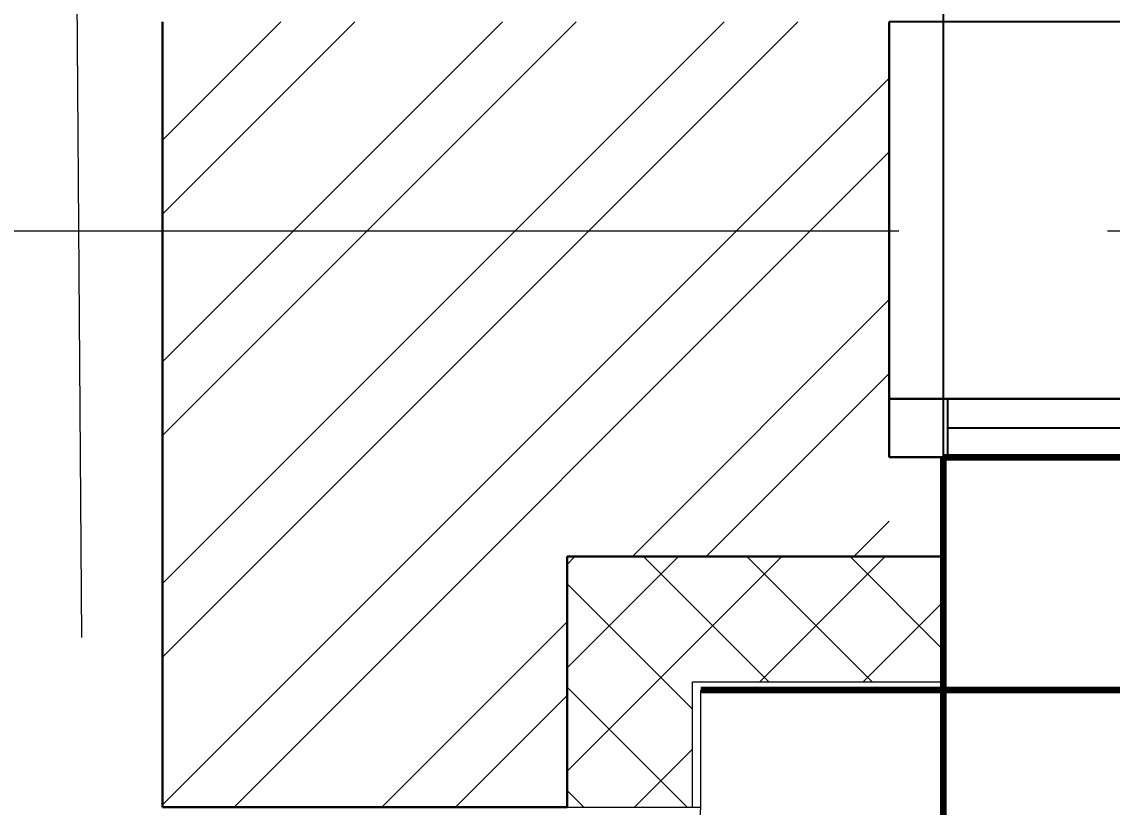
# Model space of a CAD drawing. Header units: millimetres. Extents: x -354900 to 8840672, y 0 to 292181.
# Drawn here: x -53229 to -51924, y 114911 to 115851 of the extents above; entities that cross this region are included whole.
import ezdxf
from ezdxf import colors
from ezdxf.entities.mleader import LeaderData, LeaderLine
from ezdxf.math import Vec2, Vec3

# ---------------------------------------------------------------- set-up
doc = ezdxf.new("R2010")
doc.units = ezdxf.units.MM
doc.header["$MEASUREMENT"] = 0
doc.linetypes.add('CENTER', pattern=[2, 1.25, -0.25, 0.25, -0.25])
doc.layers.get('0').update_dxf_attribs({"color": 250, "lineweight": 9})
for name, color, linetype, lineweight in [('АР_Навесной фасад', 5, 'Continuous', 5), ('АР_Оси', 193, 'Continuous', 9), ('АР_Оси размеры', 164, 'Continuous', 9), ('АР_Отметки', 250, 'Continuous', 15), ('АР_Размеры', 175, 'Continuous', 9), ('АР_Сущ Несущая стена', 202, 'Continuous', 30), ('АР_Утеплитель', 250, 'Continuous', 9), ('АР_Штриховка кирпич', 250, 'Continuous', 9)]:
    doc.layers.add(name, color=color, linetype=linetype, lineweight=lineweight)
doc.layers.add('АР_новое окно', color=160, linetype='Continuous')
doc.styles.add('ISOCPEUR', font='isocpeur.ttf', dxfattribs={"width": 0.7})
doc.styles.add('ГОСТ 2.304', font='isocpeur.ttf', dxfattribs={"width": 0.7})
doc.dimstyles.new('СПДС', dxfattribs={"dimscale": 100, "dimtxt": 2.5, "dimasz": 2.5, "dimexe": 1.5, "dimexo": 0, "dimgap": 1, "dimtad": 1, "dimdec": 0, "dimrnd": 1, "dimtxsty": 'ГОСТ 2.304', "dimblk": 'OBLIQUE', "dimcen": 2.5, "dimdle": 1.5, "dimadec": 0, "dimazin": 2, "dimtfac": 0.75, "dimtdec": 0, "dimtmove": 1, "dimatfit": 3, "dimfxl": 1, "dimtolj": 1, "dimarcsym": 1})

# ---------------------------------------------------------------- blocks, each defined once
blk = doc.blocks.new('*U78')
at = {"layer": 'АР_новое окно', "lineweight": 20}
blk.add_line((0, 3800), (-70, 3800), dxfattribs=at)
at = {"layer": 'АР_новое окно'}
for p, q in [((-70, 3800), (-70, 0)), ((-70, 0), (-70, 3800)), ((0, 3800), (0, 0)), ((0, 3730), (-70, 3730)), ((-35, 3730), (-35, 70))]:
    blk.add_line(p, q, dxfattribs=at)
blk = doc.blocks.new('блок новое окно')
at = {"layer": 'АР_Навесной фасад', "ltscale": 100}
blk.add_lwpolyline([(65, -640), (65, -800)], dxfattribs=at)
at = {"layer": 'АР_новое окно', "ltscale": 100}
for p, q in [((3800, 0), (0, 0)), ((3735, -521.1), (0, -521.1))]:
    blk.add_line(p, q, dxfattribs=at)
blk.add_lwpolyline([(65, -800), (3735, -800)], dxfattribs=at)
at = {"layer": 'АР_Сущ Несущая стена', "ltscale": 100}
for p, q in [((0, -521.1), (0, 0)), ((65, -521.1), (0, -521.1)), ((65, -521.1), (65, -640))]:
    blk.add_line(p, q, dxfattribs=at)
at = {"layer": 'АР_новое окно', "ltscale": 100, "xscale": -1, "rotation": 90}
blk.add_blockref('*U78', (3800, -521.1), dxfattribs=at)
blk = doc.blocks.new('_DotSmall')
at = {"color": 0, "linetype": 'ByBlock', "const_width": 0.5}
blk.add_lwpolyline([(-0.0625, 0, 1), (0.0625, 0, 1)], format="xyb", close=True, dxfattribs=at)
blk = doc.blocks.new('_Oblique')
at = {"color": 0, "linetype": 'ByBlock', "lineweight": -2}
blk.add_line((-0.5, -0.5), (0.5, 0.5), dxfattribs=at)
blk = doc.blocks.new('*D642')
at = {"layer": 'АР_Оси размеры', "color": 0, "lineweight": -2, "ltscale": 100, "transparency": 16777216}
for p, q in [((-52125.8, 114406), (-52125.8, 117097.5)), ((-48455.8, 114406), (-48455.8, 117097.5)), ((-52275.8, 116947.5), (-48305.8, 116947.5))]:
    blk.add_line(p, q, dxfattribs=at)
at = {"layer": 'АР_Оси размеры', "color": 0, "lineweight": -2, "ltscale": 100, "transparency": 16777216, "xscale": 250, "yscale": 250, "zscale": 250, "rotation": 180}
blk.add_blockref('_Oblique', (-52125.8, 116947.5), dxfattribs=at)
at = {"layer": 'АР_Оси размеры', "color": 0, "lineweight": -2, "ltscale": 100, "transparency": 16777216, "xscale": 250, "yscale": 250, "zscale": 250}
blk.add_blockref('_Oblique', (-48455.8, 116947.5), dxfattribs=at)
at = {"layer": 'АР_Оси размеры', "color": 0, "ltscale": 100, "transparency": 16777216, "insert": (-50290.8, 117184.9), "char_height": 250, "attachment_point": 5, "style": 'ГОСТ 2.304'}
blk.add_mtext('\\A1;3670', dxfattribs=at)

msp = doc.modelspace()

# ---------------------------------------------------------------- hatches: boundary and pattern name
at = {"layer": 'АР_Утеплитель', "ltscale": 100}
h = msp.add_hatch(dxfattribs=at)
h.set_pattern_fill('ANSI37', color=256, scale=700)
h.set_pattern_definition([(45, (-1028616.37, 163882.83), (-61.871843, 61.871843), []), (135, (-1028616.37, 163882.83), (-61.871843, -61.871843), [])])
h.paths.add_polyline_path([(-52125.8, 115210.7), (-52576.4, 115210.7), (-52576.4, 114910.7), (-52426.4, 114910.7), (-52426.4, 115060.7), (-52125.8, 115060.7)])
at = {"layer": 'АР_Штриховка кирпич', "ltscale": 100}
h = msp.add_hatch(dxfattribs=at)
h.set_pattern_fill('ANSI32', color=256, scale=500)
h.set_pattern_definition([(45, (-1028675.4, 164426.86), (-132.58252, 132.58252), []), (45, (-1028587.02, 164426.86), (-132.58252, 132.58252), [])])
h.paths.add_polyline_path([(-52190.8, 115850.7), (-53060.8, 115850.7), (-53060.8, 114910.7), (-52576.4, 114910.7), (-52576.4, 115210.7), (-52190.8, 115210.7)])

# ---------------------------------------------------------------- linework, layer by layer
at = {"layer": 'АР_Навесной фасад', "ltscale": 100}
for p, q in [((-52426.4, 115060.7), (-52125.8, 115060.7)), ((-52416.4, 115050.7), (-52125.8, 115050.7))]:
    msp.add_line(p, q, dxfattribs=at)
at = {"layer": 'АР_Навесной фасад', "color": 18, "ltscale": 100, "true_color": 0x000000}
for points in [[(-52426.4, 114910.7), (-52426.4, 115060.7)], [(-52416.4, 114910.7), (-52416.4, 115050.7)], [(-52576.4, 114910.7), (-52416.4, 114910.7)]]:
    msp.add_lwpolyline(points, dxfattribs=at)
at = {"layer": 'АР_Оси', "linetype": 'CENTER', "ltscale": 1000}
for p, q in [((-53295.8, 134363.2), (-52895.8, 78630.8)), ((-89429.5, 115600.7), (-6251.1, 115600.7))]:
    msp.add_line(p, q, dxfattribs=at)
at = {"layer": 'АР_Размеры', "color": 3, "lineweight": 200, "ltscale": 100}
msp.add_lwpolyline([(-71715.8, 127510.9), (-71715.8, 131020.7), (-61875.8, 131020.7), (-61875.8, 128020.7), (-53715.8, 128020.7), (-53715.8, 131530.7), (-45375.8, 131530.7), (-45375.8, 128020.7), (-45018.4, 128020.7), (-19365.8, 128020.7), (-19365.8, 118180.7), (-22875.8, 118180.7), (-22875.8, 115050.7), (-52416.4, 115050.7)], dxfattribs=at)
at = {"layer": 'АР_Размеры', "color": 2, "lineweight": 200, "ltscale": 100}
msp.add_lwpolyline([(-52125.8, 115329.6), (-48455.8, 115329.6), (-48455.8, 114406), (-52125.8, 114406)], close=True, dxfattribs=at)
at = {"layer": 'АР_Сущ Несущая стена', "ltscale": 100}
for p, q in [((-53060.8, 115210.7), (-53060.8, 115850.7)), ((-52576.4, 115210.7), (-52125.8, 115210.7)), ((-53060.8, 114910.7), (-52576.4, 114910.7)), ((-53060.8, 114910.7), (-52576.4, 114910.7))]:
    msp.add_line(p, q, dxfattribs=at)
for points in [[(-53060.8, 115210.7), (-53060.8, 114910.7)], [(-53060.8, 115210.7), (-53060.8, 114910.7)], [(-52576.4, 114910.7), (-52576.4, 115210.7)], [(-52576.4, 114910.7), (-52576.4, 115210.7)]]:
    msp.add_lwpolyline(points, dxfattribs=at)
at = {"layer": 'АР_Сущ Несущая стена', "lineweight": 18, "ltscale": 100}
msp.add_arc((-62178.2, 115484.6), 9778.7, 272.59255, 356.63539, dxfattribs=at)

# ---------------------------------------------------------------- block references
msp.add_blockref('блок новое окно', (-52190.8, 115850.7))

# ---------------------------------------------------------------- dimensions: what is measured, and where the dimension line sits
at = {"layer": 'АР_Оси размеры', "color": 2, "ltscale": 100}
dim = msp.add_linear_dim(base=(-48455.8, 116947.5), p1=(-52125.8, 114406), p2=(-48455.8, 114406), dimstyle='СПДС', dxfattribs=at)
dim.commit()
dim.dimension.update_dxf_attribs({"geometry": '*D642', "text_midpoint": (-50290.8, 117184.9)})

# ---------------------------------------------------------------- leaders
at = {"layer": 'АР_Отметки'}
ml = msp.add_multileader_mtext('Standard', dxfattribs=at)
ml.set_content('Л.4', color=256, style='ISOCPEUR')
ml.set_leader_properties(color=256, linetype='Continuous', lineweight=-1)
ml.set_arrow_properties(name='DOTSMALL')
ml.build(insert=Vec2(0, 0))
ml.multileader.update_dxf_attribs({"has_text_frame": 1, "text_left_attachment_type": 4, "text_right_attachment_type": 4, "dogleg_length": 100, "arrow_head_size": 180})
ctx = ml.context
ctx.base_point, ctx.char_height, ctx.arrow_head_size, ctx.landing_gap_size, ctx.plane_origin = Vec3(-52760.7, 130115.2), 250, 180, 50, Vec3(-24642.2, 117978.5)
ctx.left_attachment, ctx.right_attachment = 4, 4
notes = []
notes.append((ctx, [(0, (0, 0, 0), (0, 0), (1, 0), 1, [])]))
ctx.mtext.insert, ctx.mtext.width, ctx.mtext.line_spacing_style, ctx.mtext.flow_direction = Vec3(-52710.7, 130448.6), 852.697, 2, 5
ml = msp.add_multileader_mtext('Standard', dxfattribs=at)
ml.set_content('+2,850', color=256, style='ISOCPEUR')
ml.set_leader_properties(color=256, linetype='Continuous', lineweight=-1)
ml.set_arrow_properties(name='DOTSMALL')
ml.build(insert=Vec2(0, 0))
ml.multileader.update_dxf_attribs({"has_text_frame": 1, "text_left_attachment_type": 4, "text_right_attachment_type": 4, "dogleg_length": 100, "arrow_head_size": 180})
ctx = ml.context
ctx.base_point, ctx.char_height, ctx.arrow_head_size, ctx.landing_gap_size, ctx.plane_origin = Vec3(-52884.6, 128037.7), 250, 180, 50, Vec3(-52324.7, 128977)
ctx.left_attachment, ctx.right_attachment = 4, 4
notes.append((ctx, [(0, (0, 0, 0), (0, 0), (1, 0), 1, [])]))
ctx.mtext.insert, ctx.mtext.width, ctx.mtext.line_spacing_style, ctx.mtext.flow_direction = Vec3(-52834.6, 128371), 852.697, 2, 5
for ctx, leaders in notes:
    for number, flags, end, landing, length, lines in leaders:
        leader = LeaderData()
        leader.index, (leader.has_last_leader_line, leader.has_dogleg_vector, leader.attachment_direction) = number, flags
        leader.last_leader_point, leader.dogleg_vector, leader.dogleg_length = Vec3(end), Vec3(landing), length
        for number, points, colour, breaks in lines:
            line = LeaderLine()
            line.index, line.vertices, line.color, line.breaks = number, Vec3.list(points), colors.encode_raw_color(colour), breaks
            leader.lines.append(line)
        ctx.leaders.append(leader)

doc.saveas('drawing.dxf')
